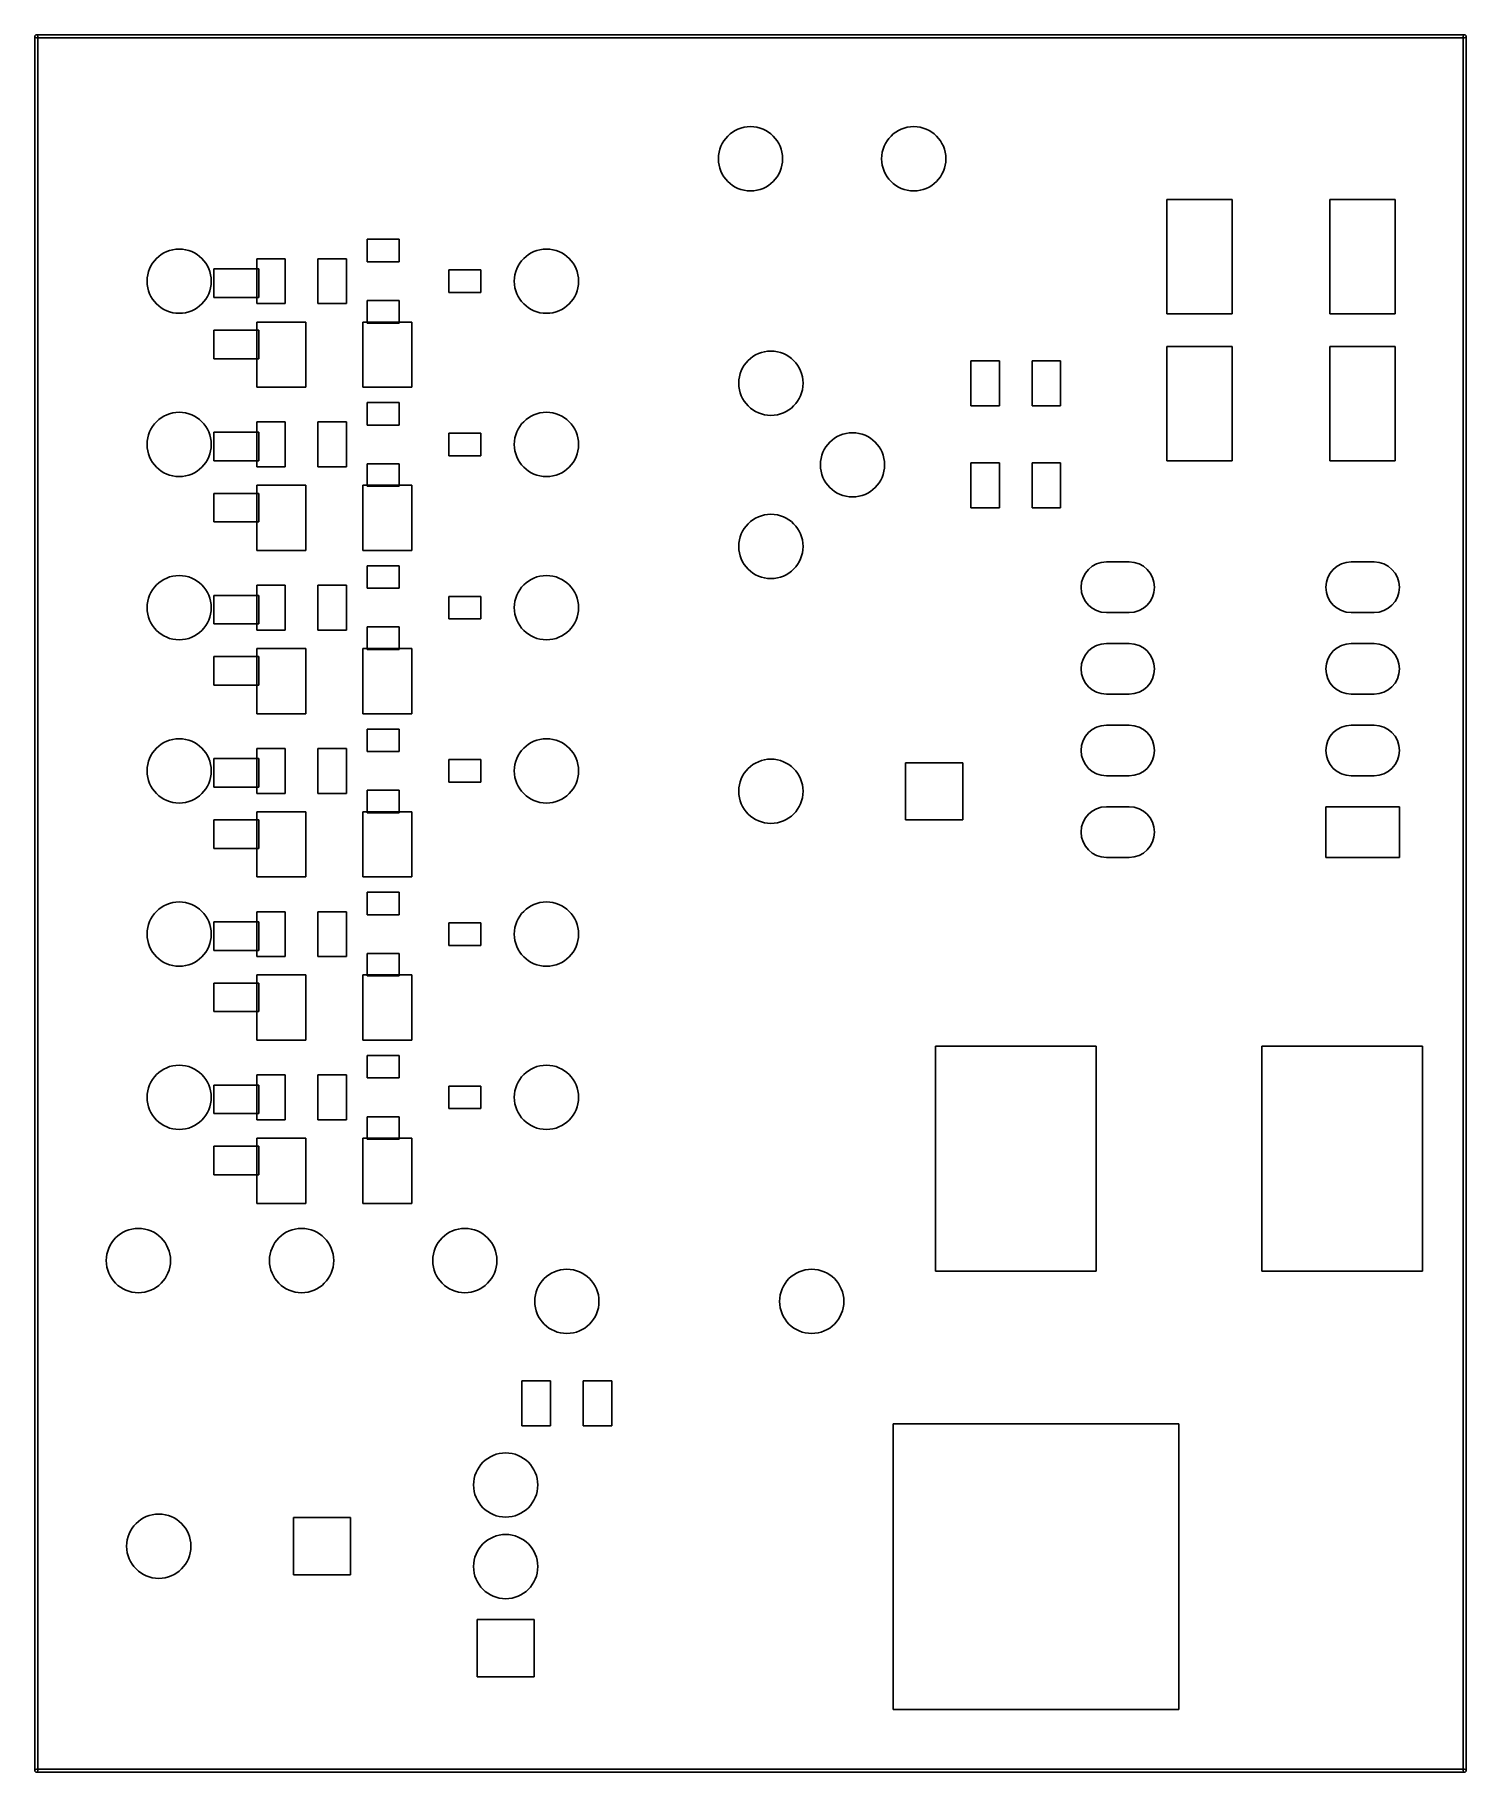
# Model space of a CAD drawing. Extents: x 50.1 to 94.7, y -225.5 to -171.4.
import ezdxf

# ---------------------------------------------------------------- set-up
doc = ezdxf.new("R2010")
doc.units = 0
doc.header["$MEASUREMENT"] = 0
doc.layers.add('BLACK', color=250, linetype='CONTINUOUS')

msp = doc.modelspace()

# ---------------------------------------------------------------- linework, layer by layer
at = {"layer": 'BLACK'}
for p, q in [((50.165, -171.4), (94.615, -171.4)), ((50.115, -225.425), (50.115, -171.45)), ((50.165, -171.5), (94.615, -171.5)), ((50.215, -225.425), (50.215, -171.45)), ((94.565, -225.425), (94.565, -171.45)), ((94.665, -225.425), (94.665, -171.45)), ((85.344, -176.53), (85.344, -180.086)), ((87.376, -176.53), (85.344, -176.53)), ((87.376, -180.086), (87.376, -176.53)), ((90.424, -176.53), (90.424, -180.086)), ((92.456, -176.53), (90.424, -176.53)), ((92.456, -180.086), (92.456, -176.53)), ((61.4604, -177.767), (60.4596, -177.767)), ((60.4596, -177.767), (60.4596, -178.468)), ((61.4604, -178.468), (61.4604, -177.767)), ((57.023, -178.372), (57.023, -179.769)), ((57.912, -178.372), (57.023, -178.372)), ((57.912, -179.769), (57.912, -178.372)), ((58.928, -178.372), (58.928, -179.769)), ((59.817, -178.372), (58.928, -178.372)), ((59.817, -179.769), (59.817, -178.372)), ((57.0865, -178.689), (55.6895, -178.689)), ((55.6895, -178.689), (55.6895, -179.578)), ((57.0865, -179.578), (57.0865, -178.689)), ((60.4596, -178.468), (61.4604, -178.468)), ((64.0004, -178.719), (62.9996, -178.719)), ((62.9996, -178.719), (62.9996, -179.421)), ((64.0004, -179.421), (64.0004, -178.719)), ((62.9996, -179.421), (64.0004, -179.421)), ((55.6895, -179.578), (57.0865, -179.578)), ((57.023, -179.769), (57.912, -179.769)), ((58.928, -179.769), (59.817, -179.769)), ((61.4604, -179.672), (60.4596, -179.672)), ((60.4596, -179.672), (60.4596, -180.373)), ((61.4604, -180.373), (61.4604, -179.672)), ((57.0865, -180.594), (55.6895, -180.594)), ((55.6895, -180.594), (55.6895, -181.483)), ((57.023, -180.34), (57.023, -182.372)), ((58.547, -180.34), (57.023, -180.34)), ((57.0865, -181.483), (57.0865, -180.594)), ((58.547, -182.372), (58.547, -180.34)), ((60.325, -180.34), (60.325, -182.372)), ((61.849, -180.34), (60.325, -180.34)), ((60.4596, -180.373), (61.4604, -180.373)), ((61.849, -182.372), (61.849, -180.34)), ((85.344, -180.086), (87.376, -180.086)), ((90.424, -180.086), (92.456, -180.086)), ((85.344, -181.102), (85.344, -184.658)), ((87.376, -181.102), (85.344, -181.102)), ((87.376, -184.658), (87.376, -181.102)), ((90.424, -181.102), (90.424, -184.658)), ((92.456, -181.102), (90.424, -181.102)), ((92.456, -184.658), (92.456, -181.102)), ((55.6895, -181.483), (57.0865, -181.483)), ((79.248, -181.547), (79.248, -182.944)), ((80.137, -181.547), (79.248, -181.547)), ((80.137, -182.944), (80.137, -181.547)), ((81.153, -181.547), (81.153, -182.944)), ((82.042, -181.547), (81.153, -181.547)), ((82.042, -182.944), (82.042, -181.547)), ((57.023, -182.372), (58.547, -182.372)), ((60.325, -182.372), (61.849, -182.372)), ((61.4604, -182.847), (60.4596, -182.847)), ((60.4596, -182.847), (60.4596, -183.548)), ((61.4604, -183.548), (61.4604, -182.847)), ((79.248, -182.944), (80.137, -182.944)), ((81.153, -182.944), (82.042, -182.944)), ((57.0865, -183.769), (55.6895, -183.769)), ((55.6895, -183.769), (55.6895, -184.658)), ((57.023, -183.452), (57.023, -184.849)), ((57.912, -183.452), (57.023, -183.452)), ((57.0865, -184.658), (57.0865, -183.769)), ((57.912, -184.849), (57.912, -183.452)), ((58.928, -183.452), (58.928, -184.849)), ((59.817, -183.452), (58.928, -183.452)), ((59.817, -184.849), (59.817, -183.452)), ((60.4596, -183.548), (61.4604, -183.548)), ((64.0004, -183.799), (62.9996, -183.799)), ((62.9996, -183.799), (62.9996, -184.501)), ((64.0004, -184.501), (64.0004, -183.799)), ((55.6895, -184.658), (57.0865, -184.658)), ((57.023, -184.849), (57.912, -184.849)), ((58.928, -184.849), (59.817, -184.849)), ((61.4604, -184.752), (60.4596, -184.752)), ((60.4596, -184.752), (60.4596, -185.453)), ((61.4604, -185.453), (61.4604, -184.752)), ((62.9996, -184.501), (64.0004, -184.501)), ((79.248, -184.722), (79.248, -186.119)), ((80.137, -184.722), (79.248, -184.722)), ((80.137, -186.119), (80.137, -184.722)), ((81.153, -184.722), (81.153, -186.119)), ((82.042, -184.722), (81.153, -184.722)), ((82.042, -186.119), (82.042, -184.722)), ((85.344, -184.658), (87.376, -184.658)), ((90.424, -184.658), (92.456, -184.658)), ((57.023, -185.42), (57.023, -187.452)), ((58.547, -185.42), (57.023, -185.42)), ((58.547, -187.452), (58.547, -185.42)), ((60.325, -185.42), (60.325, -187.452)), ((61.849, -185.42), (60.325, -185.42)), ((60.4596, -185.453), (61.4604, -185.453)), ((61.849, -187.452), (61.849, -185.42)), ((57.0865, -185.674), (55.6895, -185.674)), ((55.6895, -185.674), (55.6895, -186.563)), ((57.0865, -186.563), (57.0865, -185.674)), ((79.248, -186.119), (80.137, -186.119)), ((81.153, -186.119), (82.042, -186.119)), ((55.6895, -186.563), (57.0865, -186.563)), ((57.023, -187.452), (58.547, -187.452)), ((60.325, -187.452), (61.849, -187.452)), ((61.4604, -187.927), (60.4596, -187.927)), ((60.4596, -187.927), (60.4596, -188.628)), ((61.4604, -188.628), (61.4604, -187.927)), ((83.4644, -187.808), (84.1756, -187.808)), ((91.0844, -187.808), (91.7956, -187.808)), ((57.023, -188.532), (57.023, -189.929)), ((57.912, -188.532), (57.023, -188.532)), ((57.912, -189.929), (57.912, -188.532)), ((58.928, -188.532), (58.928, -189.929)), ((59.817, -188.532), (58.928, -188.532)), ((59.817, -189.929), (59.817, -188.532)), ((60.4596, -188.628), (61.4604, -188.628)), ((57.0865, -188.849), (55.6895, -188.849)), ((55.6895, -188.849), (55.6895, -189.738)), ((57.0865, -189.738), (57.0865, -188.849)), ((64.0004, -188.879), (62.9996, -188.879)), ((62.9996, -188.879), (62.9996, -189.581)), ((64.0004, -189.581), (64.0004, -188.879)), ((55.6895, -189.738), (57.0865, -189.738)), ((62.9996, -189.581), (64.0004, -189.581)), ((83.4644, -189.382), (84.1756, -189.382)), ((91.0844, -189.382), (91.7956, -189.382)), ((57.023, -189.929), (57.912, -189.929)), ((58.928, -189.929), (59.817, -189.929)), ((61.4604, -189.832), (60.4596, -189.832)), ((60.4596, -189.832), (60.4596, -190.533)), ((61.4604, -190.533), (61.4604, -189.832)), ((57.0865, -190.754), (55.6895, -190.754)), ((55.6895, -190.754), (55.6895, -191.643)), ((57.023, -190.5), (57.023, -192.532)), ((58.547, -190.5), (57.023, -190.5)), ((57.0865, -191.643), (57.0865, -190.754)), ((58.547, -192.532), (58.547, -190.5)), ((60.325, -190.5), (60.325, -192.532)), ((61.849, -190.5), (60.325, -190.5)), ((60.4596, -190.533), (61.4604, -190.533)), ((61.849, -192.532), (61.849, -190.5)), ((83.4644, -190.348), (84.1756, -190.348)), ((91.0844, -190.348), (91.7956, -190.348)), ((55.6895, -191.643), (57.0865, -191.643)), ((83.4644, -191.922), (84.1756, -191.922)), ((91.0844, -191.922), (91.7956, -191.922)), ((57.023, -192.532), (58.547, -192.532)), ((60.325, -192.532), (61.849, -192.532)), ((61.4604, -193.007), (60.4596, -193.007)), ((60.4596, -193.007), (60.4596, -193.708)), ((61.4604, -193.708), (61.4604, -193.007)), ((83.4644, -192.888), (84.1756, -192.888)), ((91.0844, -192.888), (91.7956, -192.888)), ((57.0865, -193.929), (55.6895, -193.929)), ((55.6895, -193.929), (55.6895, -194.818)), ((57.023, -193.612), (57.023, -195.009)), ((57.912, -193.612), (57.023, -193.612)), ((57.0865, -194.818), (57.0865, -193.929)), ((57.912, -195.009), (57.912, -193.612)), ((58.928, -193.612), (58.928, -195.009)), ((59.817, -193.612), (58.928, -193.612)), ((59.817, -195.009), (59.817, -193.612)), ((60.4596, -193.708), (61.4604, -193.708)), ((64.0004, -193.959), (62.9996, -193.959)), ((62.9996, -193.959), (62.9996, -194.661)), ((64.0004, -194.661), (64.0004, -193.959)), ((78.994, -194.056), (77.216, -194.056)), ((77.216, -194.056), (77.216, -195.834)), ((78.994, -195.834), (78.994, -194.056)), ((62.9996, -194.661), (64.0004, -194.661)), ((83.4644, -194.462), (84.1756, -194.462)), ((91.0844, -194.462), (91.7956, -194.462)), ((55.6895, -194.818), (57.0865, -194.818)), ((57.023, -195.009), (57.912, -195.009)), ((58.928, -195.009), (59.817, -195.009)), ((61.4604, -194.912), (60.4596, -194.912)), ((60.4596, -194.912), (60.4596, -195.613)), ((61.4604, -195.613), (61.4604, -194.912)), ((57.023, -195.58), (57.023, -197.612)), ((58.547, -195.58), (57.023, -195.58)), ((58.547, -197.612), (58.547, -195.58)), ((60.325, -195.58), (60.325, -197.612)), ((61.849, -195.58), (60.325, -195.58)), ((60.4596, -195.613), (61.4604, -195.613)), ((61.849, -197.612), (61.849, -195.58)), ((83.4644, -195.428), (84.1756, -195.428)), ((92.583, -195.428), (90.297, -195.428)), ((90.297, -195.428), (90.297, -197.002)), ((92.583, -197.002), (92.583, -195.428)), ((57.0865, -195.834), (55.6895, -195.834)), ((55.6895, -195.834), (55.6895, -196.723)), ((57.0865, -196.723), (57.0865, -195.834)), ((77.216, -195.834), (78.994, -195.834)), ((55.6895, -196.723), (57.0865, -196.723)), ((83.4644, -197.002), (84.1756, -197.002)), ((90.297, -197.002), (92.583, -197.002)), ((57.023, -197.612), (58.547, -197.612)), ((60.325, -197.612), (61.849, -197.612)), ((61.4604, -198.087), (60.4596, -198.087)), ((60.4596, -198.087), (60.4596, -198.788)), ((61.4604, -198.788), (61.4604, -198.087)), ((57.023, -198.692), (57.023, -200.089)), ((57.912, -198.692), (57.023, -198.692)), ((57.912, -200.089), (57.912, -198.692)), ((58.928, -198.692), (58.928, -200.089)), ((59.817, -198.692), (58.928, -198.692)), ((59.817, -200.089), (59.817, -198.692)), ((60.4596, -198.788), (61.4604, -198.788)), ((57.0865, -199.009), (55.6895, -199.009)), ((55.6895, -199.009), (55.6895, -199.898)), ((57.0865, -199.898), (57.0865, -199.009)), ((64.0004, -199.039), (62.9996, -199.039)), ((62.9996, -199.039), (62.9996, -199.741)), ((64.0004, -199.741), (64.0004, -199.039)), ((55.6895, -199.898), (57.0865, -199.898)), ((61.4604, -199.992), (60.4596, -199.992)), ((60.4596, -199.992), (60.4596, -200.693)), ((61.4604, -200.693), (61.4604, -199.992)), ((62.9996, -199.741), (64.0004, -199.741)), ((57.023, -200.089), (57.912, -200.089)), ((58.928, -200.089), (59.817, -200.089)), ((57.0865, -200.914), (55.6895, -200.914)), ((55.6895, -200.914), (55.6895, -201.803)), ((57.023, -200.66), (57.023, -202.692)), ((58.547, -200.66), (57.023, -200.66)), ((57.0865, -201.803), (57.0865, -200.914)), ((58.547, -202.692), (58.547, -200.66)), ((60.325, -200.66), (60.325, -202.692)), ((61.849, -200.66), (60.325, -200.66)), ((60.4596, -200.693), (61.4604, -200.693)), ((61.849, -202.692), (61.849, -200.66)), ((55.6895, -201.803), (57.0865, -201.803)), ((57.023, -202.692), (58.547, -202.692)), ((60.325, -202.692), (61.849, -202.692)), ((61.4604, -203.167), (60.4596, -203.167)), ((60.4596, -203.167), (60.4596, -203.868)), ((61.4604, -203.868), (61.4604, -203.167)), ((78.145, -202.875), (78.145, -209.875)), ((83.145, -202.875), (78.145, -202.875)), ((83.145, -209.875), (83.145, -202.875)), ((88.305, -202.875), (88.305, -209.875)), ((93.305, -202.875), (88.305, -202.875)), ((93.305, -209.875), (93.305, -202.875)), ((57.023, -203.772), (57.023, -205.169)), ((57.912, -203.772), (57.023, -203.772)), ((57.912, -205.169), (57.912, -203.772)), ((58.928, -203.772), (58.928, -205.169)), ((59.817, -203.772), (58.928, -203.772)), ((59.817, -205.169), (59.817, -203.772)), ((57.0865, -204.089), (55.6895, -204.089)), ((55.6895, -204.089), (55.6895, -204.978)), ((57.0865, -204.978), (57.0865, -204.089)), ((60.4596, -203.868), (61.4604, -203.868)), ((64.0004, -204.119), (62.9996, -204.119)), ((62.9996, -204.119), (62.9996, -204.821)), ((64.0004, -204.821), (64.0004, -204.119)), ((62.9996, -204.821), (64.0004, -204.821)), ((55.6895, -204.978), (57.0865, -204.978)), ((57.023, -205.169), (57.912, -205.169)), ((58.928, -205.169), (59.817, -205.169)), ((61.4604, -205.072), (60.4596, -205.072)), ((60.4596, -205.072), (60.4596, -205.773)), ((61.4604, -205.773), (61.4604, -205.072)), ((57.0865, -205.994), (55.6895, -205.994)), ((55.6895, -205.994), (55.6895, -206.883)), ((57.023, -205.74), (57.023, -207.772)), ((58.547, -205.74), (57.023, -205.74)), ((57.0865, -206.883), (57.0865, -205.994)), ((58.547, -207.772), (58.547, -205.74)), ((60.325, -205.74), (60.325, -207.772)), ((61.849, -205.74), (60.325, -205.74)), ((60.4596, -205.773), (61.4604, -205.773)), ((61.849, -207.772), (61.849, -205.74)), ((55.6895, -206.883), (57.0865, -206.883)), ((57.023, -207.772), (58.547, -207.772)), ((60.325, -207.772), (61.849, -207.772)), ((78.145, -209.875), (83.145, -209.875)), ((88.305, -209.875), (93.305, -209.875)), ((65.278, -213.297), (65.278, -214.694)), ((66.167, -213.297), (65.278, -213.297)), ((66.167, -214.694), (66.167, -213.297)), ((67.183, -213.297), (67.183, -214.694)), ((68.072, -213.297), (67.183, -213.297)), ((68.072, -214.694), (68.072, -213.297)), ((76.835, -214.63), (76.835, -223.52)), ((85.725, -214.63), (76.835, -214.63)), ((85.725, -223.52), (85.725, -214.63)), ((65.278, -214.694), (66.167, -214.694)), ((67.183, -214.694), (68.072, -214.694)), ((59.944, -217.551), (58.166, -217.551)), ((58.166, -217.551), (58.166, -219.329)), ((59.944, -219.329), (59.944, -217.551)), ((58.166, -219.329), (59.944, -219.329)), ((63.881, -220.726), (63.881, -222.504)), ((65.659, -220.726), (63.881, -220.726)), ((65.659, -222.504), (65.659, -220.726)), ((63.881, -222.504), (65.659, -222.504)), ((76.835, -223.52), (85.725, -223.52)), ((50.165, -225.375), (94.615, -225.375)), ((50.165, -225.475), (94.615, -225.475))]:
    msp.add_line(p, q, dxfattribs=at)
for centre in [(72.39, -175.26), (77.47, -175.26), (54.61, -179.07), (66.04, -179.07), (73.025, -182.245), (54.61, -184.15), (66.04, -184.15), (75.565, -184.785), (73.025, -187.325), (54.61, -189.23), (66.04, -189.23), (54.61, -194.31), (66.04, -194.31), (73.025, -194.945), (54.61, -199.39), (66.04, -199.39), (54.61, -204.47), (66.04, -204.47), (53.34, -209.55), (58.42, -209.55), (63.5, -209.55), (66.675, -210.82), (74.295, -210.82), (64.77, -216.535), (53.975, -218.44), (64.77, -219.075)]:
    msp.add_circle(centre, 1, dxfattribs=at)
for centre, radius, start, end in [((50.165, -171.45), 0.05, 90, 270), ((50.165, -171.45), 0.05, 360, 540), ((94.615, -171.45), 0.05, 360, 540), ((94.615, -171.45), 0.05, 270, 450), ((83.4644, -188.595), 0.7874, 90, 270), ((84.1756, -188.595), 0.7874, 270, 450), ((91.0844, -188.595), 0.7874, 90, 270), ((91.7956, -188.595), 0.7874, 270, 450), ((83.4644, -191.135), 0.7874, 90, 270), ((84.1756, -191.135), 0.7874, 270, 450), ((91.0844, -191.135), 0.7874, 90, 270), ((91.7956, -191.135), 0.7874, 270, 450), ((83.4644, -193.675), 0.7874, 90, 270), ((84.1756, -193.675), 0.7874, 270, 450), ((91.0844, -193.675), 0.7874, 90, 270), ((91.7956, -193.675), 0.7874, 270, 450), ((83.4644, -196.215), 0.7874, 90, 270), ((84.1756, -196.215), 0.7874, 270, 450), ((50.165, -225.425), 0.05, 90, 270), ((50.165, -225.425), 0.05, 180, 360), ((94.615, -225.425), 0.05, 180, 360), ((94.615, -225.425), 0.05, 270, 450)]:
    msp.add_arc(centre, radius, start, end, dxfattribs=at)

doc.saveas('drawing.dxf')
